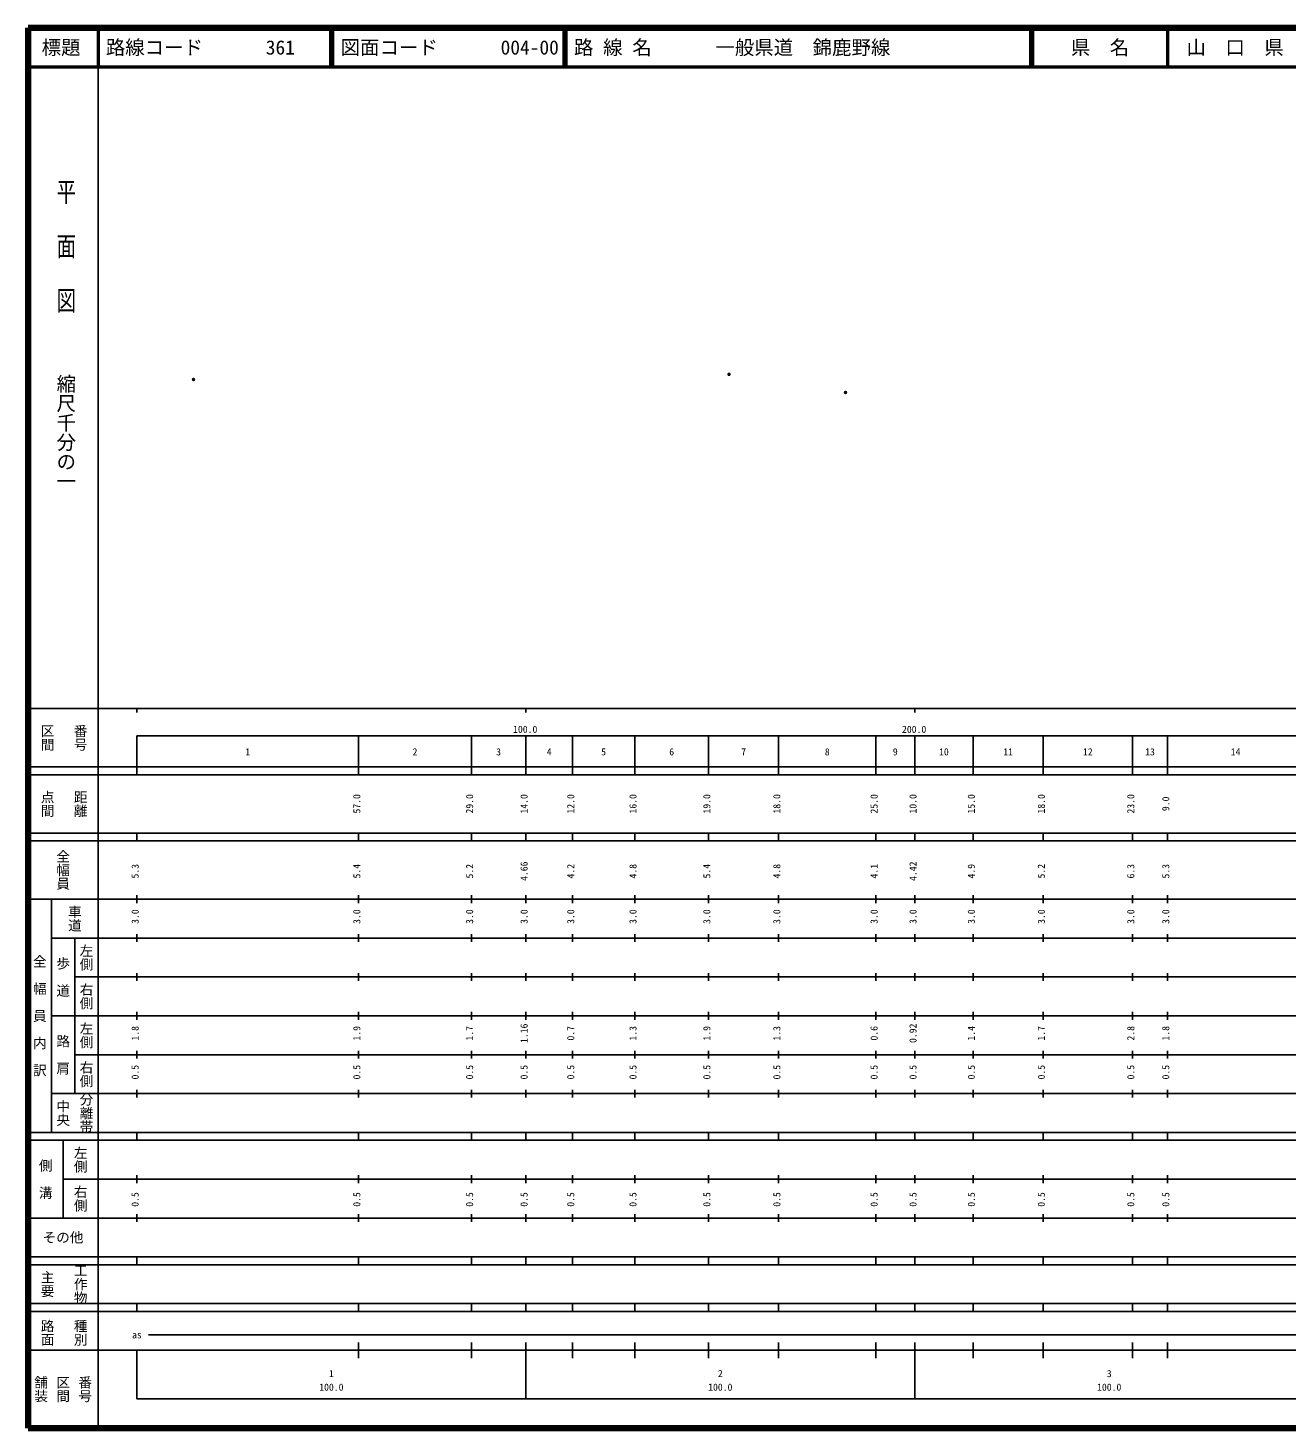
# Model space of a CAD drawing. Units: millimetres on the paper. Extents: x 40 to 680, y 20 to 380.
# Drawn here: x 40 to 363.7, y 20 to 380 of the extents above; entities that cross this region are included whole.
import ezdxf
from ezdxf.enums import TextEntityAlignment as Align

# ---------------------------------------------------------------- set-up
doc = ezdxf.new("R2010")
doc.units = ezdxf.units.MM
doc.header["$PDMODE"] = 32
doc.header["$PDSIZE"] = 0.5
doc.layers.add('M-OTRS', color=6, linetype='Continuous')
doc.layers.add('M-TTL-TXT', color=7, linetype='Continuous')
for name, color, linetype, lineweight in [('M-TTL', 2, 'Continuous', 140), ('M-TTL-BAND', 7, 'Continuous', 25), ('M-TTL-LINE', 7, 'Continuous', 50)]:
    doc.layers.add(name, color=color, linetype=linetype, lineweight=lineweight)
doc.styles.add('@ＭＳ ゴシック', font='')
doc.styles.add('ＭＳ ゴシック', font='')
doc.styles.get('@ＭＳ ゴシック').set_extended_font_data('@MS Gothic')
doc.styles.get('ＭＳ ゴシック').set_extended_font_data('MS Gothic')

msp = doc.modelspace()

# ---------------------------------------------------------------- linework, layer by layer
at = {"layer": 'M-OTRS'}
for p in [(82.574, 289.644), (220.239, 290.945), (250.206, 286.278)]:
    msp.add_point(p, dxfattribs=at)
at = {"layer": 'M-TTL'}
for p, q in [((40, 380), (40, 20)), ((680, 380), (40, 380)), ((40, 20), (680, 20))]:
    msp.add_line(p, q, dxfattribs=at)
at = {"layer": 'M-TTL-BAND'}
for p, q in [((58, 370), (58, 20)), ((40, 205), (579, 205)), ((68, 205), (68, 204)), ((168, 205), (168, 204)), ((268, 205), (268, 204)), ((68, 198), (579, 198)), ((68, 198), (68, 188)), ((125, 188), (125, 198)), ((154, 188), (154, 198)), ((168, 188), (168, 198)), ((180, 188), (180, 198)), ((196, 188), (196, 198)), ((215, 188), (215, 198)), ((233, 188), (233, 198)), ((258, 188), (258, 198)), ((268, 188), (268, 198)), ((283, 188), (283, 198)), ((301, 188), (301, 198)), ((324, 188), (324, 198)), ((333, 188), (333, 198)), ((40, 190), (579, 190)), ((40, 188), (579, 188)), ((40, 173), (579, 173)), ((68, 171), (68, 173)), ((125, 171), (125, 173)), ((154, 171), (154, 173)), ((168, 171), (168, 173)), ((180, 171), (180, 173)), ((196, 171), (196, 173)), ((215, 171), (215, 173)), ((233, 171), (233, 173)), ((258, 171), (258, 173)), ((268, 171), (268, 173)), ((283, 171), (283, 173)), ((301, 171), (301, 173)), ((324, 171), (324, 173)), ((333, 171), (333, 173)), ((40, 171), (579, 171)), ((40, 156), (579, 156)), ((46, 96), (46, 156)), ((68, 155), (68, 157)), ((125, 155), (125, 157)), ((154, 155), (154, 157)), ((168, 155), (168, 157)), ((180, 155), (180, 157)), ((196, 155), (196, 157)), ((215, 155), (215, 157)), ((233, 155), (233, 157)), ((258, 155), (258, 157)), ((268, 155), (268, 157)), ((283, 155), (283, 157)), ((301, 155), (301, 157)), ((324, 155), (324, 157)), ((333, 155), (333, 157)), ((46, 146), (579, 146)), ((52, 146), (52, 106)), ((68, 145), (68, 147)), ((125, 145), (125, 147)), ((154, 145), (154, 147)), ((168, 145), (168, 147)), ((180, 145), (180, 147)), ((196, 145), (196, 147)), ((215, 145), (215, 147)), ((233, 145), (233, 147)), ((258, 145), (258, 147)), ((268, 145), (268, 147)), ((283, 145), (283, 147)), ((301, 145), (301, 147)), ((324, 145), (324, 147)), ((333, 145), (333, 147)), ((68, 135), (68, 137)), ((125, 135), (125, 137)), ((154, 135), (154, 137)), ((168, 135), (168, 137)), ((180, 135), (180, 137)), ((196, 135), (196, 137)), ((215, 135), (215, 137)), ((233, 135), (233, 137)), ((258, 135), (258, 137)), ((268, 135), (268, 137)), ((283, 135), (283, 137)), ((301, 135), (301, 137)), ((324, 135), (324, 137)), ((333, 135), (333, 137)), ((52, 136), (579, 136)), ((46, 126), (579, 126)), ((68, 125), (68, 127)), ((125, 125), (125, 127)), ((154, 125), (154, 127)), ((168, 125), (168, 127)), ((180, 125), (180, 127)), ((196, 125), (196, 127)), ((215, 125), (215, 127)), ((233, 125), (233, 127)), ((258, 125), (258, 127)), ((268, 125), (268, 127)), ((283, 125), (283, 127)), ((301, 125), (301, 127)), ((324, 125), (324, 127)), ((333, 125), (333, 127)), ((52, 116), (579, 116)), ((68, 115), (68, 117)), ((125, 115), (125, 117)), ((154, 115), (154, 117)), ((168, 115), (168, 117)), ((180, 115), (180, 117)), ((196, 115), (196, 117)), ((215, 115), (215, 117)), ((233, 115), (233, 117)), ((258, 115), (258, 117)), ((268, 115), (268, 117)), ((283, 115), (283, 117)), ((301, 115), (301, 117)), ((324, 115), (324, 117)), ((333, 115), (333, 117)), ((46, 106), (579, 106)), ((68, 105), (68, 107)), ((125, 105), (125, 107)), ((154, 105), (154, 107)), ((168, 105), (168, 107)), ((180, 105), (180, 107)), ((196, 105), (196, 107)), ((215, 105), (215, 107)), ((233, 105), (233, 107)), ((258, 105), (258, 107)), ((268, 105), (268, 107)), ((283, 105), (283, 107)), ((301, 105), (301, 107)), ((324, 105), (324, 107)), ((333, 105), (333, 107)), ((40, 96), (579, 96)), ((40, 94), (579, 94)), ((49, 94), (49, 74)), ((68, 94), (68, 96)), ((125, 94), (125, 96)), ((154, 94), (154, 96)), ((168, 94), (168, 96)), ((180, 94), (180, 96)), ((196, 94), (196, 96)), ((215, 94), (215, 96)), ((233, 94), (233, 96)), ((258, 94), (258, 96)), ((268, 94), (268, 96)), ((283, 94), (283, 96)), ((301, 94), (301, 96)), ((324, 94), (324, 96)), ((333, 94), (333, 96)), ((49, 84), (579, 84)), ((68, 83), (68, 85)), ((125, 83), (125, 85)), ((154, 83), (154, 85)), ((168, 83), (168, 85)), ((180, 83), (180, 85)), ((196, 83), (196, 85)), ((215, 83), (215, 85)), ((233, 83), (233, 85)), ((258, 83), (258, 85)), ((268, 83), (268, 85)), ((283, 83), (283, 85)), ((301, 83), (301, 85)), ((324, 83), (324, 85)), ((333, 83), (333, 85)), ((40, 74), (579, 74)), ((68, 73), (68, 75)), ((125, 73), (125, 75)), ((154, 73), (154, 75)), ((168, 73), (168, 75)), ((180, 73), (180, 75)), ((196, 73), (196, 75)), ((215, 73), (215, 75)), ((233, 73), (233, 75)), ((258, 73), (258, 75)), ((268, 73), (268, 75)), ((283, 73), (283, 75)), ((301, 73), (301, 75)), ((324, 73), (324, 75)), ((333, 73), (333, 75)), ((40, 64), (579, 64)), ((40, 62), (579, 62)), ((68, 62), (68, 64)), ((125, 62), (125, 64)), ((154, 62), (154, 64)), ((168, 62), (168, 64)), ((180, 62), (180, 64)), ((196, 62), (196, 64)), ((215, 62), (215, 64)), ((233, 62), (233, 64)), ((258, 62), (258, 64)), ((268, 62), (268, 64)), ((283, 62), (283, 64)), ((301, 62), (301, 64)), ((324, 62), (324, 64)), ((333, 62), (333, 64)), ((40, 52), (579, 52)), ((68, 50), (68, 52)), ((125, 50), (125, 52)), ((154, 50), (154, 52)), ((168, 50), (168, 52)), ((180, 50), (180, 52)), ((196, 50), (196, 52)), ((215, 50), (215, 52)), ((233, 50), (233, 52)), ((258, 50), (258, 52)), ((268, 50), (268, 52)), ((283, 50), (283, 52)), ((301, 50), (301, 52)), ((324, 50), (324, 52)), ((333, 50), (333, 52)), ((40, 50), (579, 50)), ((71, 44), (565, 44)), ((40, 40), (579, 40)), ((68, 40), (68, 27.5)), ((125, 38), (125, 42)), ((154, 38), (154, 42)), ((168, 27.5), (168, 42)), ((180, 38), (180, 42)), ((196, 38), (196, 42)), ((215, 38), (215, 42)), ((233, 38), (233, 42)), ((258, 38), (258, 42)), ((268, 27.5), (268, 42)), ((283, 38), (283, 42)), ((301, 38), (301, 42)), ((324, 38), (324, 42)), ((333, 38), (333, 42)), ((68, 27.5), (579, 27.5))]:
    msp.add_line(p, q, dxfattribs=at)
at = {"layer": 'M-TTL-LINE'}
for p, q in [((58, 380), (58, 370)), ((117.75, 380), (117.75, 370)), ((118.25, 380), (118.25, 370)), ((177.75, 380), (177.75, 370)), ((178.25, 380), (178.25, 370)), ((297.75, 380), (297.75, 370)), ((298.25, 380), (298.25, 370)), ((333, 380), (333, 370)), ((40, 370), (680, 370))]:
    msp.add_line(p, q, dxfattribs=at)

# ---------------------------------------------------------------- texts
at = {"layer": 'M-TTL-BAND', "style": '@ＭＳ ゴシック', "width": 1.4}
msp.add_text('平  面  図', height=3.666, rotation=270, dxfattribs=at).set_placement((49.777, 306.475), align=Align.MIDDLE_RIGHT)
at = {"layer": 'M-TTL-BAND', "style": '@ＭＳ ゴシック'}
msp.add_text('縮尺千分の一', height=3.666, rotation=270, dxfattribs=at).set_placement((49.777, 261.03), align=Align.MIDDLE_RIGHT)
for s, p in [('区間', (45, 197.5)), ('番号', (53.5, 197.5)), ('点間', (45, 180.5)), ('距離', (53.5, 180.5)), ('全幅員', (49, 163.5)), ('車道', (52, 151)), ('左側', (55, 141)), ('全\u3000幅\u3000員\u3000内\u3000訳', (43, 126)), ('歩\u3000道', (49, 136)), ('右側', (55, 131)), ('左側', (55, 121)), ('路\u3000肩', (49, 116)), ('右側', (55, 111)), ('分離帯', (55, 101)), ('中央', (49, 101)), ('左側', (53.5, 89)), ('側\u3000溝', (44.5, 84)), ('右側', (53.5, 79)), ('工作物', (53.5, 57)), ('主要', (45, 57)), ('路面', (45, 44.5)), ('種別', (53.5, 44.5)), ('舗装', (43.333, 30)), ('区間', (49, 30)), ('番号', (54.667, 30))]:
    msp.add_text(s, height=2.566, rotation=270, dxfattribs=at).set_placement(p, align=Align.MIDDLE_CENTER)
at = {"layer": 'M-TTL-BAND', "style": 'ＭＳ ゴシック'}
for s, p in [('100.0', (167.844, 198.195)), ('200.0', (267.844, 198.195)), ('1', (96.5, 192.405)), ('2', (139.5, 192.405)), ('3', (161, 192.405)), ('4', (174, 192.405)), ('5', (188, 192.405)), ('6', (205.5, 192.405)), ('7', (224, 192.405)), ('8', (245.5, 192.405)), ('9', (263, 192.405)), ('10', (275.5, 192.405)), ('11', (292, 192.405)), ('12', (312.5, 192.405)), ('13', (328.5, 192.405)), ('14', (350.5, 192.405)), ('as', (68, 42.5)), ('1', (118, 32.523)), ('2', (218, 32.523)), ('3', (318, 32.523)), ('100.0', (118, 29.033)), ('100.0', (218, 29.033)), ('100.0', (318, 29.033))]:
    msp.add_text(s, height=1.833, dxfattribs=at).set_placement(p, align=Align.BOTTOM_CENTER)
for s, p in [('57.0', (126, 180.5)), ('29.0', (155, 180.5)), ('14.0', (169, 180.5)), ('12.0', (181, 180.5)), ('16.0', (197, 180.5)), ('19.0', (216, 180.5)), ('18.0', (234, 180.5)), ('25.0', (259, 180.5)), ('10.0', (269, 180.5)), ('15.0', (284, 180.5)), ('18.0', (302, 180.5)), ('23.0', (325, 180.5)), ('9.0', (334, 180.5)), ('5.3', (69, 163.174)), ('5.4', (126, 163.174)), ('5.2', (155, 163.174)), ('4.66', (169, 163.174)), ('4.2', (181, 163.174)), ('4.8', (197, 163.174)), ('5.4', (216, 163.174)), ('4.8', (234, 163.174)), ('4.1', (259, 163.174)), ('4.42', (269, 163.174)), ('4.9', (284, 163.174)), ('5.2', (302, 163.174)), ('6.3', (325, 163.174)), ('5.3', (334, 163.174)), ('3.0', (69, 151.5)), ('3.0', (126, 151.5)), ('3.0', (155, 151.5)), ('3.0', (169, 151.5)), ('3.0', (181, 151.5)), ('3.0', (197, 151.5)), ('3.0', (216, 151.5)), ('3.0', (234, 151.5)), ('3.0', (259, 151.5)), ('3.0', (269, 151.5)), ('3.0', (284, 151.5)), ('3.0', (302, 151.5)), ('3.0', (325, 151.5)), ('3.0', (334, 151.5)), ('1.8', (69, 121.5)), ('1.9', (126, 121.5)), ('1.7', (155, 121.5)), ('1.16', (169, 121.5)), ('0.7', (181, 121.5)), ('1.3', (197, 121.5)), ('1.9', (216, 121.5)), ('1.3', (234, 121.5)), ('0.6', (259, 121.5)), ('0.92', (269, 121.5)), ('1.4', (284, 121.5)), ('1.7', (302, 121.5)), ('2.8', (325, 121.5)), ('1.8', (334, 121.5)), ('0.5', (69, 111.5)), ('0.5', (126, 111.5)), ('0.5', (155, 111.5)), ('0.5', (169, 111.5)), ('0.5', (181, 111.5)), ('0.5', (197, 111.5)), ('0.5', (216, 111.5)), ('0.5', (234, 111.5)), ('0.5', (259, 111.5)), ('0.5', (269, 111.5)), ('0.5', (284, 111.5)), ('0.5', (302, 111.5)), ('0.5', (325, 111.5)), ('0.5', (334, 111.5)), ('0.5', (69, 78.764)), ('0.5', (126, 78.764)), ('0.5', (155, 78.764)), ('0.5', (169, 78.764)), ('0.5', (181, 78.764)), ('0.5', (197, 78.764)), ('0.5', (216, 78.764)), ('0.5', (234, 78.764)), ('0.5', (259, 78.764)), ('0.5', (269, 78.764)), ('0.5', (284, 78.764)), ('0.5', (302, 78.764)), ('0.5', (325, 78.764)), ('0.5', (334, 78.764))]:
    msp.add_text(s, height=1.833, rotation=90, dxfattribs=at).set_placement(p, align=Align.BOTTOM_CENTER)
msp.add_text('その他', height=2.566, dxfattribs=at).set_placement((49, 69), align=Align.MIDDLE_CENTER)
at = {"layer": 'M-TTL-TXT', "style": 'ＭＳ ゴシック'}
for s, p in [('標題', (48.5, 375)), ('県\u3000名', (315.625, 375)), ('山\u3000口\u3000県', (350.375, 375))]:
    msp.add_text(s, height=3.666, dxfattribs=at).set_placement(p, align=Align.MIDDLE_CENTER)
for s, p in [('路線コード', (60, 375)), ('361', (101.142, 375)), ('図面コード', (120.38, 375)), ('004-00', (161.521, 375)), ('路 線 名', (180.38, 375)), ('一般県道\u3000錦鹿野線', (216.734, 375))]:
    msp.add_text(s, height=3.666, dxfattribs=at).set_placement(p, align=Align.MIDDLE_LEFT)

doc.saveas('drawing.dxf')
